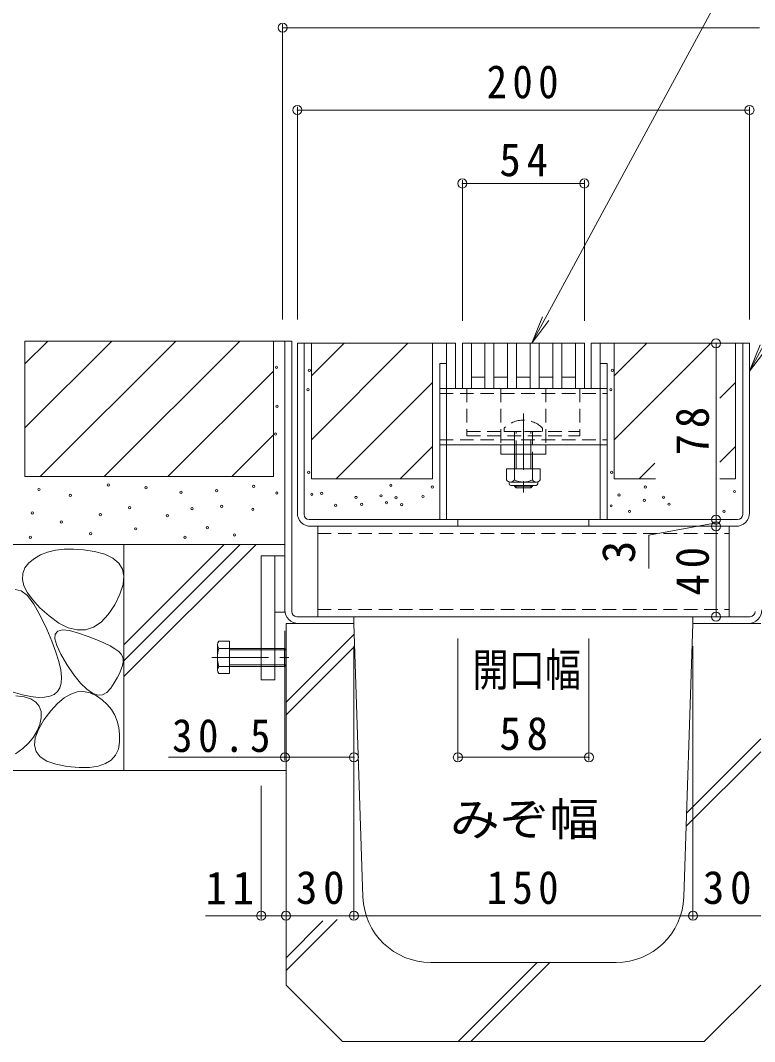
# Model space of a CAD drawing. Units: millimetres at full size, sheet at 1:5. Extents: x -1741 to 1940, y -1327 to 1367.
# Drawn here: x 680 to 1004.7, y -911.2 to -459.4 of the extents above; entities that cross this region are included whole.
import ezdxf
from ezdxf.enums import TextEntityAlignment as Align

# ---------------------------------------------------------------- set-up
doc = ezdxf.new("R2010")
doc.units = ezdxf.units.MM
doc.header["$LTSCALE"] = 5
doc.header["$PDMODE"] = 32
doc.header["$PDSIZE"] = 4
doc.linetypes.add('CHAIN1', pattern=[8, 5, -1, 1, -1])
doc.linetypes.add('DASHED1', pattern=[1.8, 1.2, -0.6])
for name, color, linetype, lineweight in [('E-0_0228_テナント工�', 1, 'Continuous', 9), ('E-2_0230_テナント工�', 3, 'Continuous', 9), ('E-3_0231_テナント工�', 4, 'Continuous', 9), ('E-4_0232_テナント工�', 7, 'Continuous', 9), ('E-5_0233_テナント工�', 7, 'Continuous', 9), ('E-6_0245_ハッチング2', 134, 'Continuous', 9), ('E-7_0246_ハッチング3', 2, 'Continuous', 9), ('E-8_0247_ハッチング4', 7, 'Continuous', 9), ('E-9_0250_塗潰1_A', 2, 'Continuous', 9), ('E-A_0251_塗潰2_A_断�', 7, 'Continuous', 9), ('E-E_0256_', 7, 'Continuous', 9), ('E-F_0106_点字鋲・ノ�', 6, 'Continuous', 9)]:
    doc.layers.add(name, color=color, linetype=linetype, lineweight=lineweight)
doc.styles.add('ＭＳ ゴシック', font='')
doc.styles.get('ＭＳ ゴシック').set_extended_font_data('MS Gothic')

msp = doc.modelspace()

# ---------------------------------------------------------------- linework, layer by layer
at = {"layer": 'E-0_0228_テナント工�'}
for p, q in [((805.46, -602.243), (802.46, -602.243)), ((802.46, -677.243), (802.46, -602.243)), ((805.46, -677.993), (805.46, -602.243)), ((1002.46, -602.243), (999.46, -602.243)), ((999.46, -677.993), (999.46, -602.243)), ((1002.46, -677.243), (1002.46, -602.243)), ((868.445, -611.243), (865.445, -611.243)), ((865.445, -680.243), (865.445, -611.243)), ((868.445, -611.243), (868.445, -680.243)), ((936.445, -611.243), (939.445, -611.243)), ((936.445, -680.243), (936.445, -611.243)), ((939.445, -680.243), (939.445, -611.243)), ((997.21, -680.243), (807.71, -680.243)), ((808.46, -683.243), (996.46, -683.243))]:
    msp.add_line(p, q, dxfattribs=at)
at = {"layer": 'E-0_0228_テナント工�', "color": 134}
for p, q in [((872.445, -602.243), (868.445, -602.243)), ((872.445, -602.243), (872.445, -622.243)), ((932.445, -602.243), (932.445, -622.243)), ((932.445, -602.243), (936.445, -602.243))]:
    msp.add_line(p, q, dxfattribs=at)
at = {"layer": 'E-0_0228_テナント工�', "linetype": 'DASHED1'}
for p, q in [((873.46, -680.243), (873.46, -683.243)), ((931.46, -680.243), (931.46, -683.243))]:
    msp.add_line(p, q, dxfattribs=at)
at = {"layer": 'E-0_0228_テナント工�', "color": 134}
for points in [[(872.445, -622.243), (868.445, -622.243), (868.445, -602.243)], [(932.445, -622.243), (936.445, -622.243), (936.445, -602.243)]]:
    msp.add_lwpolyline(points, dxfattribs=at)
at = {"layer": 'E-0_0228_テナント工�'}
for centre, radius, start, end in [((808.46, -677.243), 6, 180, 270), ((996.46, -677.243), 6, 270, 0), ((807.71, -677.993), 2.25, 180, 270), ((997.21, -677.993), 2.25, 270, 0)]:
    msp.add_arc(centre, radius, start, end, dxfattribs=at)
at = {"layer": 'E-2_0230_テナント工�'}
for p, q in [((875.445, -602.243), (929.445, -602.243)), ((875.445, -602.243), (875.445, -622.243)), ((879.445, -602.243), (879.445, -622.243)), ((885.445, -602.243), (885.445, -622.243)), ((889.445, -602.243), (889.445, -622.243)), ((895.445, -602.243), (895.445, -622.243)), ((899.445, -602.243), (899.445, -622.243)), ((905.445, -602.243), (905.445, -622.243)), ((909.445, -602.243), (909.445, -622.243)), ((915.445, -602.243), (915.445, -622.243)), ((919.445, -602.243), (919.445, -622.243)), ((925.445, -602.243), (925.445, -622.243)), ((929.445, -602.243), (929.445, -622.243)), ((885.445, -617.243), (879.445, -617.243)), ((895.445, -617.243), (889.445, -617.243)), ((905.445, -617.243), (899.445, -617.243)), ((915.445, -617.243), (909.445, -617.243)), ((925.445, -617.243), (919.445, -617.243)), ((929.445, -622.243), (875.445, -622.243))]:
    msp.add_line(p, q, dxfattribs=at)
at = {"layer": 'E-3_0231_テナント工�'}
for p, q in [((796.96, -601.243), (799.96, -601.243)), ((796.96, -720.243), (796.96, -601.243)), ((799.96, -720.993), (799.96, -601.243)), ((802.21, -723.243), (827.46, -723.243)), ((802.96, -726.243), (827.46, -726.243)), ((827.46, -726.243), (827.46, -723.243)), ((977.46, -726.243), (977.46, -723.243)), ((1002.71, -723.243), (977.46, -723.243)), ((1001.96, -726.243), (977.46, -726.243))]:
    msp.add_line(p, q, dxfattribs=at)
for centre, radius, start, end in [((802.96, -720.243), 6, 180, 270), ((802.21, -720.993), 2.25, 180, 270), ((1001.96, -720.243), 6, 270, 0), ((1002.71, -720.993), 2.25, 270, 0)]:
    msp.add_arc(centre, radius, start, end, dxfattribs=at)
at = {"layer": 'E-4_0232_テナント工�'}
for p, q in [((795.96, -461.1), (795.96, -591.743)), ((795.96, -462.6), (1006.96, -462.6)), ((802.46, -497.549), (802.46, -591.743)), ((802.46, -499.049), (1002.46, -499.049)), ((1002.46, -497.549), (1002.46, -591.743)), ((875.445, -530.045), (875.445, -592.243)), ((875.445, -531.545), (929.445, -531.545)), ((929.445, -530.045), (929.445, -592.243)), ((987.689, -680.243), (987.689, -602.243)), ((957.968, -687.096), (987.689, -681.643)), ((987.689, -680.243), (987.689, -683.243)), ((987.689, -683.243), (987.689, -723.243)), ((957.968, -687.096), (957.968, -701.94)), ((796.96, -786.934), (796.96, -729.443)), ((827.46, -857.073), (827.46, -736.243)), ((873.46, -786.934), (873.46, -732.913)), ((931.46, -786.934), (931.46, -732.913)), ((977.475, -857.073), (977.475, -736.243)), ((796.96, -785.434), (745.533, -785.434)), ((796.96, -785.434), (827.46, -785.434)), ((873.46, -785.434), (931.46, -785.434)), ((786.46, -857.073), (786.46, -798.044)), ((786.46, -855.573), (761.79, -855.573)), ((786.46, -855.573), (797.46, -855.573)), ((797.46, -855.573), (827.46, -855.573)), ((827.46, -855.573), (977.475, -855.573)), ((977.475, -855.573), (1007.46, -855.573))]:
    msp.add_line(p, q, dxfattribs=at)
for p in [(795.96, -462.6), (802.46, -499.049), (1002.46, -499.049), (875.445, -531.545), (929.445, -531.545), (987.689, -602.243), (987.689, -680.243), (987.689, -683.243), (987.689, -723.243), (796.96, -785.434), (827.46, -785.434), (873.46, -785.434), (931.46, -785.434), (786.46, -855.573), (797.46, -855.573), (827.46, -855.573), (977.475, -855.573)]:
    msp.add_point(p, dxfattribs=at)
at = {"layer": 'E-5_0233_テナント工�'}
for p, q in [((906.118, -602.243), (1025.406, -381.525)), ((1002.46, -614.629), (1097.547, -438.649)), ((906.118, -602.243), (910.902, -590.494)), ((906.118, -602.243), (913.728, -592.126)), ((1002.46, -614.629), (1007.243, -602.88)), ((1002.46, -614.629), (1010.069, -604.512))]:
    msp.add_line(p, q, dxfattribs=at)
at = {"layer": 'E-6_0245_ハッチング2'}
for p, q in [((811.46, -683.243), (993.46, -683.243)), ((811.46, -683.243), (811.46, -723.243)), ((993.46, -683.243), (993.46, -723.243)), ((811.46, -723.243), (993.46, -723.243))]:
    msp.add_line(p, q, dxfattribs=at)
at = {"layer": 'E-6_0245_ハッチング2', "linetype": 'DASHED1'}
for p, q in [((811.46, -686.443), (993.46, -686.443)), ((811.46, -720.043), (993.46, -720.043))]:
    msp.add_line(p, q, dxfattribs=at)
at = {"layer": 'E-7_0246_ハッチング3', "linetype": 'DASHED1'}
for p, q in [((877.445, -622.243), (877.445, -643.243)), ((927.445, -622.243), (877.445, -622.243)), ((927.445, -622.243), (927.445, -643.243)), ((877.445, -641.243), (927.445, -641.243)), ((877.445, -643.243), (927.445, -643.243))]:
    msp.add_line(p, q, dxfattribs=at)
at = {"layer": 'E-7_0246_ハッチング3', "color": 7, "linetype": 'DASHED1'}
for p, q in [((892.445, -622.243), (892.445, -647.243)), ((912.445, -622.243), (912.445, -647.243))]:
    msp.add_line(p, q, dxfattribs=at)
at = {"layer": 'E-7_0246_ハッチング3', "color": 6, "linetype": 'CHAIN1'}
msp.add_line((902.445, -633.272), (902.445, -669.62), dxfattribs=at)
at = {"layer": 'E-7_0246_ハッチング3', "color": 6, "linetype": 'DASHED1'}
for p, q in [((893.945, -639.772), (893.945, -641.243)), ((893.945, -641.243), (910.945, -641.243)), ((898.445, -641.243), (898.445, -647.243)), ((899.195, -651.243), (899.195, -641.243)), ((905.695, -651.243), (905.695, -641.243)), ((906.445, -641.243), (906.445, -651.243)), ((910.945, -639.772), (910.945, -641.243)), ((898.445, -647.243), (898.445, -651.243))]:
    msp.add_line(p, q, dxfattribs=at)
at = {"layer": 'E-7_0246_ハッチング3', "color": 6}
for p, q in [((898.445, -651.243), (898.445, -657.838)), ((899.195, -657.838), (899.195, -651.243)), ((905.695, -657.838), (905.695, -651.243)), ((906.445, -651.243), (906.445, -657.838)), ((898.445, -665.138), (898.445, -665.493)), ((899.195, -666.243), (898.445, -665.493)), ((898.445, -665.493), (906.445, -665.493)), ((899.195, -666.243), (899.195, -665.138)), ((905.695, -666.243), (899.195, -666.243)), ((905.695, -666.243), (905.695, -665.138)), ((905.695, -666.243), (906.445, -665.493)), ((906.445, -665.138), (906.445, -665.493))]:
    msp.add_line(p, q, dxfattribs=at)
at = {"layer": 'E-7_0246_ハッチング3'}
for p, q in [((894.945, -657.838), (894.945, -662.638)), ((909.945, -657.838), (894.945, -657.838)), ((898.445, -657.838), (898.445, -662.638)), ((906.445, -657.838), (906.445, -662.638)), ((909.945, -657.838), (909.945, -662.638)), ((896.095, -664.388), (896.095, -663.547)), ((908.195, -663.638), (896.695, -663.638)), ((908.795, -664.388), (908.795, -663.547)), ((896.845, -665.138), (908.045, -665.138))]:
    msp.add_line(p, q, dxfattribs=at)
at = {"layer": 'E-7_0246_ハッチング3', "color": 7}
for points in [[(912.445, -651.243), (892.445, -651.243), (892.445, -647.243)], [(912.445, -651.243), (912.445, -647.243), (892.445, -647.243)]]:
    msp.add_lwpolyline(points, dxfattribs=at)
at = {"layer": 'E-7_0246_ハッチング3', "color": 6, "linetype": 'DASHED1'}
msp.add_arc((902.445, -648.243), 12, 44.90053, 135.09947, dxfattribs=at)
at = {"layer": 'E-7_0246_ハッチング3'}
for centre, radius, start, end in [((896.695, -661.606), 2.031, 210.51797, 329.48203), ((902.445, -655.137), 8.5, 241.92867, 298.07147), ((908.195, -661.606), 2.031, 210.51451, 329.48514), ((896.845, -664.388), 0.75, 180, 270), ((908.045, -664.388), 0.75, 270, 0)]:
    msp.add_arc(centre, radius, start, end, dxfattribs=at)
at = {"layer": 'E-8_0247_ハッチング4'}
for p, q in [((786.46, -696.243), (792.46, -696.243)), ((786.46, -696.243), (786.46, -751.243)), ((792.46, -696.243), (796.96, -696.243)), ((792.46, -696.243), (792.46, -751.243)), ((796.96, -696.243), (796.96, -721.243)), ((796.96, -721.243), (792.46, -721.243)), ((786.46, -751.243), (792.46, -751.243))]:
    msp.add_line(p, q, dxfattribs=at)
at = {"layer": 'E-9_0250_塗潰1_A'}
for p, q in [((767.145, -735.648), (767.145, -746.837)), ((767.755, -734.053), (772.444, -734.053)), ((772.444, -748.432), (772.444, -734.053)), ((786.46, -737.243), (767.755, -737.243)), ((786.46, -737.943), (772.444, -737.943)), ((796.784, -737.243), (792.46, -737.243)), ((797.46, -737.943), (792.46, -737.943)), ((786.46, -745.243), (767.755, -745.243)), ((786.46, -744.543), (772.444, -744.543)), ((797.46, -744.543), (792.46, -744.543)), ((796.784, -745.243), (792.46, -745.243)), ((767.755, -748.432), (772.444, -748.432))]:
    msp.add_line(p, q, dxfattribs=at)
at = {"layer": 'E-9_0250_塗潰1_A', "linetype": 'DASHED1'}
for p, q in [((786.46, -737.243), (792.46, -737.243)), ((786.46, -737.943), (792.46, -737.943)), ((786.46, -744.543), (792.46, -744.543)), ((786.46, -745.243), (792.46, -745.243))]:
    msp.add_line(p, q, dxfattribs=at)
at = {"layer": 'E-9_0250_塗潰1_A', "linetype": 'CHAIN1'}
msp.add_line((764.643, -741.243), (798.695, -741.243), dxfattribs=at)
at = {"layer": 'E-9_0250_塗潰1_A'}
for points in [[(796.784, -745.243), (796.784, -737.243), (797.46, -737.943)], [(796.784, -745.243), (797.46, -744.543), (797.46, -737.943)]]:
    msp.add_lwpolyline(points, dxfattribs=at)
for centre, radius, start, end in [((769.535, -735.648), 2.39, 138.1441, 221.8559), ((780.563, -741.243), 13.418, 162.65606, 197.34394), ((769.535, -746.837), 2.39, 138.1441, 221.8559)]:
    msp.add_arc(centre, radius, start, end, dxfattribs=at)
at = {"layer": 'E-A_0251_塗潰2_A_断�', "linetype": 'DASHED1'}
for p, q in [((868.445, -622.243), (865.445, -622.243)), ((865.445, -622.243), (865.445, -647.242)), ((936.445, -622.243), (939.445, -622.243)), ((939.445, -622.243), (939.445, -647.242)), ((865.445, -624.543), (939.445, -624.543)), ((865.445, -644.942), (939.445, -644.942)), ((868.445, -647.242), (865.445, -647.242)), ((936.445, -647.242), (939.445, -647.242))]:
    msp.add_line(p, q, dxfattribs=at)
at = {"layer": 'E-A_0251_塗潰2_A_断�'}
for p, q in [((868.445, -622.243), (936.445, -622.243)), ((868.445, -647.242), (936.445, -647.242))]:
    msp.add_line(p, q, dxfattribs=at)
at = {"layer": 'E-E_0256_', "color": 2}
for p, q in [((791.96, -601.243), (681.96, -601.243)), ((681.96, -611.39), (692.107, -601.243)), ((681.96, -639.674), (720.391, -601.243)), ((681.96, -601.243), (681.96, -661.243)), ((688.676, -661.243), (748.676, -601.243)), ((716.96, -661.243), (776.96, -601.243)), ((791.96, -601.243), (791.96, -661.243)), ((791.96, -601.243), (796.96, -601.243)), ((868.445, -602.243), (805.46, -602.243)), ((808.66, -602.243), (808.66, -662.243)), ((808.66, -616.69), (823.107, -602.243)), ((808.66, -644.974), (851.391, -602.243)), ((862.245, -662.243), (862.245, -602.243)), ((999.46, -602.243), (936.445, -602.243)), ((942.645, -616.69), (957.092, -602.243)), ((942.645, -602.243), (942.645, -662.243)), ((942.645, -644.974), (985.376, -602.243)), ((996.23, -662.243), (996.23, -602.243)), ((745.244, -661.243), (791.96, -614.527)), ((819.676, -662.243), (862.245, -619.673)), ((989.31, -626.593), (996.23, -619.673)), ((773.528, -661.243), (791.96, -642.811)), ((847.96, -662.243), (862.245, -647.957)), ((989.31, -654.877), (996.23, -647.957)), ((953.661, -662.243), (960.627, -655.276)), ((791.96, -661.243), (681.96, -661.243)), ((862.245, -662.243), (808.66, -662.243)), ((960.847, -662.243), (942.645, -662.243)), ((996.23, -662.243), (989.31, -662.243)), ((625.66, -691.243), (796.96, -691.243)), ((725.66, -691.243), (725.66, -791.243)), ((725.66, -735.624), (770.041, -691.243)), ((725.66, -742.695), (777.112, -691.243)), ((725.66, -749.766), (784.183, -691.243)), ((625.66, -791.243), (725.66, -791.243)), ((797.46, -791.243), (725.66, -791.243))]:
    msp.add_line(p, q, dxfattribs=at)
for points in [[(692.632, -722.858), (696.971, -726.026), (701.107, -728.111), (705.041, -729.116), (708.772, -729.038), (712.301, -727.88), (715.627, -725.639), (718.751, -722.318), (721.672, -717.914), (724.001, -713.222), (725.347, -709.031), (725.711, -705.344), (725.092, -702.158), (723.491, -699.476), (720.907, -697.295), (717.341, -695.618), (712.792, -694.442), (707.928, -693.711), (703.417, -693.365), (699.258, -693.405), (695.452, -693.83), (691.998, -694.641), (688.897, -695.837), (686.148, -697.419), (683.752, -699.386), (681.948, -701.643), (680.977, -704.093), (680.838, -706.737), (681.532, -709.574), (683.058, -712.605), (685.417, -715.829), (688.608, -719.247)], [(725.183, -740.871), (725.405, -742.014), (725.379, -743.329), (725.103, -744.814), (724.577, -746.471), (723.801, -748.299), (722.777, -750.298), (721.502, -752.468), (719.979, -754.81), (718.232, -756.771), (716.29, -757.801), (714.151, -757.901), (711.817, -757.069), (709.287, -755.306), (706.561, -752.612), (703.639, -748.987), (700.521, -744.432), (697.788, -739.82), (696.022, -736.028), (695.223, -733.056), (695.39, -730.904), (696.524, -729.572), (698.624, -729.059), (701.691, -729.366), (705.725, -730.493), (709.981, -732), (713.717, -733.447), (716.931, -734.835), (719.623, -736.162), (721.795, -737.429), (723.446, -738.636), (724.575, -739.784)], [(723.832, -778.73), (723.281, -781.891), (722.059, -784.532), (720.167, -786.655), (717.604, -788.258), (714.371, -789.343), (710.467, -789.908), (705.893, -789.955), (700.648, -789.482), (695.605, -788.521), (691.636, -787.1), (688.741, -785.221), (686.92, -782.882), (686.173, -780.085), (686.5, -776.828), (687.901, -773.113), (690.376, -768.938), (693.374, -764.917), (696.343, -761.66), (699.284, -759.169), (702.196, -757.442), (705.08, -756.481), (707.935, -756.284), (710.762, -756.853), (713.56, -758.186), (716.156, -760.009), (718.378, -762.044), (720.224, -764.293), (721.696, -766.754), (722.792, -769.429), (723.514, -772.316), (723.86, -775.417)]]:
    msp.add_lwpolyline(points, close=True, dxfattribs=at)
for points in [[(676.8, -756.682), (680.882, -757.827), (684.534, -758.575), (687.758, -758.925), (690.552, -758.878), (692.918, -758.433), (694.854, -757.591), (696.362, -756.351), (697.44, -754.714), (698.062, -752.611), (698.199, -749.974), (697.852, -746.803), (697.02, -743.098), (695.704, -738.859), (693.903, -734.086), (691.618, -728.779), (688.848, -722.938), (685.89, -717.624), (683.04, -713.899), (680.298, -711.762), (677.664, -711.214)], [(677.946, -758.245), (681.629, -758.715), (684.584, -759.647), (686.81, -761.041), (688.308, -762.897), (689.078, -765.214), (689.12, -767.994), (688.537, -770.944), (687.433, -773.771), (685.808, -776.476), (683.661, -779.059), (680.994, -781.519), (677.806, -783.858)]]:
    msp.add_lwpolyline(points, dxfattribs=at)
at = {"layer": 'E-E_0256_'}
for centre in [(793.229, -612.862), (807.765, -614.191), (941.75, -614.191), (807.156, -622.726), (941.141, -622.726), (793.513, -630.133), (792.794, -642.427), (807.482, -659.308), (941.467, -659.308), (688.137, -666.953), (718.857, -664.92), (735.46, -666.162), (751.046, -668.195), (766.746, -667.517), (783.122, -665.597), (793.4, -668.534), (808.858, -669.065), (813.173, -668.656), (843.818, -665.053), (862.204, -665.885), (956.381, -665.871), (995.847, -667.834), (702.029, -669.55), (828.457, -670.474), (830.896, -673.526), (839.468, -669.746), (841.907, -672.798), (846.111, -670.565), (848.55, -673.617), (858.034, -670.062), (944.792, -669.352), (955.965, -671.757), (964.428, -670.392), (966.867, -673.444), (685.2, -677.343), (715.356, -678.134), (728.345, -674.972), (755.903, -675.423), (769.004, -674.407), (782.784, -675.762), (819.462, -673.927), (941.273, -674.189), (949.39, -676.618), (991.224, -676.603), (698.076, -681.296), (744.947, -678.586), (711.064, -686.492), (730.942, -684.346), (762.68, -683.894), (774.652, -687.057), (684.41, -688.073), (752.741, -688.073)]:
    msp.add_circle(centre, 0.5, dxfattribs=at)
at = {"layer": 'E-F_0106_点字鋲・ノ�'}
for p, q in [((827.46, -726.243), (797.46, -726.243)), ((797.46, -726.243), (797.46, -886.243)), ((831.493, -847.242), (827.46, -726.243)), ((973.427, -847.242), (977.46, -726.243)), ((977.46, -726.243), (1007.475, -726.243)), ((797.46, -761.058), (827.615, -730.903)), ((797.46, -766.715), (827.798, -736.377)), ((974.664, -810.128), (1007.46, -777.332)), ((974.469, -815.98), (1007.46, -782.989)), ((797.46, -879.852), (820.075, -857.237)), ((797.46, -874.195), (813.808, -857.847)), ((861.477, -876.243), (943.443, -876.243)), ((873.55, -911.243), (908.55, -876.243)), ((879.206, -911.243), (914.206, -876.243)), ((822.46, -911.243), (797.46, -886.243)), ((982.46, -911.243), (1007.46, -886.243)), ((982.46, -911.243), (822.46, -911.243))]:
    msp.add_line(p, q, dxfattribs=at)
for centre, start, end in [((861.477, -846.243), 181.90915, 270), ((943.443, -846.243), 270, 358.09085)]:
    msp.add_arc(centre, 30, start, end, dxfattribs=at)

# ---------------------------------------------------------------- texts
at = {"layer": 'E-4_0232_テナント工�', "color": 2, "style": 'ＭＳ ゴシック'}
msp.add_text('3', height=14.66, rotation=90, dxfattribs=at).set_placement((956.247, -699.583), align=Align.BOTTOM_LEFT)
for s, width, p in [('開口幅', 0.8, (879.949, -758.433)), ('みぞ幅', 1.1, (869.96, -824.574))]:
    msp.add_text(s, height=14.66, dxfattribs=dict(at, width=width)).set_placement(p, align=Align.BOTTOM_LEFT)
at = {"layer": 'E-4_0232_テナント工�', "color": 2, "char_height": 14.66, "attachment_point": 7, "style": 'ＭＳ ゴシック'}
for s, insert in [('\\T1.27;\\W0.9;200', (886.21, -494.049)), ('\\T1.27;\\W0.95;54', (891.82, -528.545)), ('\\T1.27;\\W0.95;58', (891.835, -782.434)), ('\\T1.28;\\W0.9;30.5', (747.08, -783.316)), ('\\T1.27;\\W0.95;30', (801.835, -850.573)), ('\\T1.27;\\W0.9;150', (886.217, -850.573)), ('\\T1.27;\\W0.95;30', (981.842, -850.573)), ('\\T1.27;\\W0.95;11', (761.79, -850.573))]:
    msp.add_mtext(s, dxfattribs=dict(at, insert=insert))
at = {"layer": 'E-4_0232_テナント工�', "color": 2, "char_height": 14.66, "attachment_point": 7, "rotation": 90, "style": 'ＭＳ ゴシック'}
for s, insert in [('\\T1.27;\\W0.95;78', (984.689, -651.868)), ('\\T1.27;\\W0.95;40', (984.689, -713.868))]:
    msp.add_mtext(s, dxfattribs=dict(at, insert=insert))

doc.saveas('drawing.dxf')
